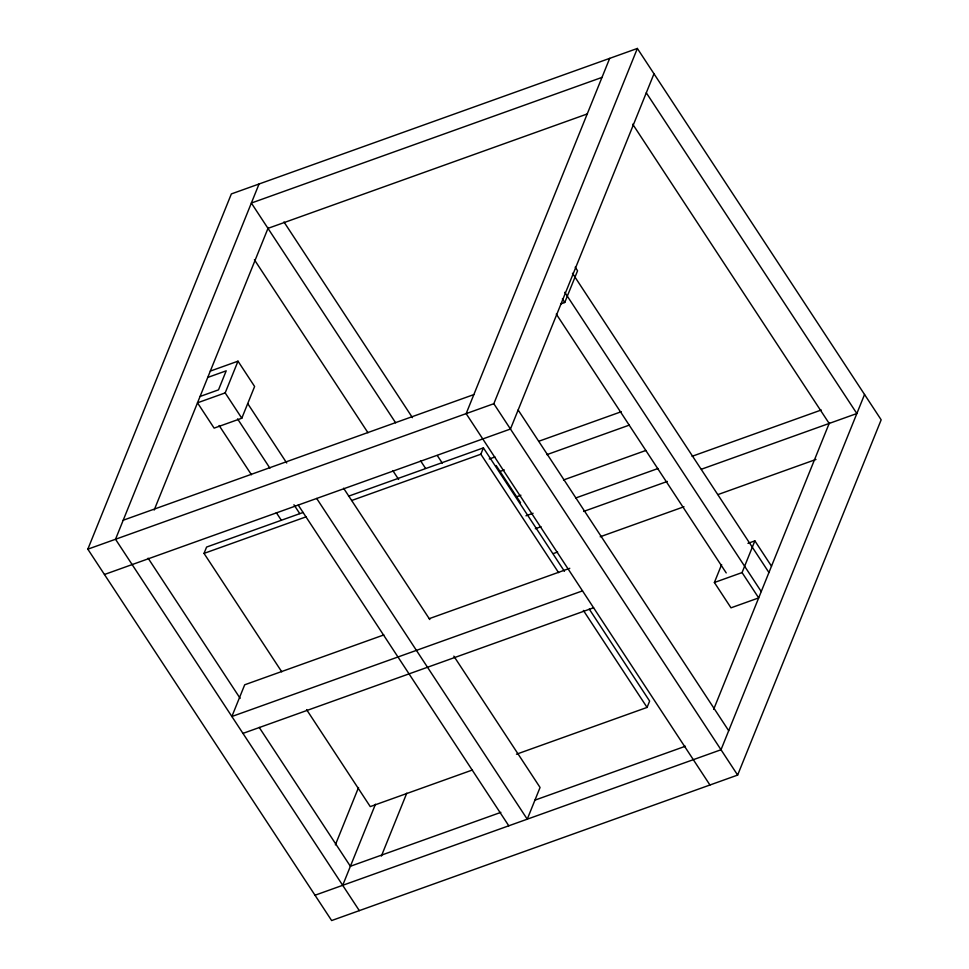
<?xml version="1.0" encoding="UTF-8"?>
<svg xmlns="http://www.w3.org/2000/svg" width="969" height="969" viewBox="0 0 969 969"><rect width="100%" height="100%" fill="white"/><g stroke="black" fill="none" stroke-linecap="round" stroke-linejoin="round"><path stroke-width="1.45" d="M87.828 549.181L231.361 193.921L637.36 48.45L881.172 419.819L737.639 775.079L331.64 920.55L87.828 549.181L493.827 403.71L637.36 48.45M259.05 184.001L115.517 539.261L359.317 910.63M154.18 510.033L268.328 227.509M225.183 392.893L237.999 361.171L254.617 386.498L241.802 418.22L214.125 428.128L197.494 402.813L225.183 392.893L241.802 418.22M281.761 671.82L204.023 553.396L206.591 547.061L303.115 512.468M609.683 58.37L466.15 413.63L709.95 784.999M351.662 500.501L480.842 454.219L483.41 447.872L564.455 571.322M335.359 844.883L358.53 787.531M653.99 73.765L510.457 429.025L104.458 574.496M560.603 303.987L564.757 302.498L577.572 270.775L575.198 267.165M342.699 885.315L375.475 804.185M381.362 856.087L406.786 793.139M516.477 754.209L647.074 707.418L649.63 701.071L589.261 609.113M771.506 566.187L754.875 540.872L742.06 572.582L758.691 597.909L731.001 607.829L714.383 582.502L721.626 564.576M713.668 709.32L829.512 422.605M864.542 394.504L721.009 749.752L315.01 895.235M601.991 77.399L251.359 203.042L395.643 422.811M267.977 228.357L587.384 113.906M210.309 371.091L237.999 361.171M207.754 377.438L226.201 370.824L218.51 389.853L200.062 396.466M123.208 520.232L473.841 394.589M348.549 496.189L483.41 447.872M204.023 553.396L306.24 516.78M489.26 459.015L494.941 456.98M538.946 441.21L621.274 411.716M500.028 471.443L504.28 469.917M546.867 454.655L629.208 425.149M516.647 496.758L520.91 495.232M563.498 479.97L645.826 450.476M525.973 515.811L533.071 513.267M575.659 498.005L657.999 468.512M692.072 456.302L821.252 410.008M535.324 528.735L541.005 526.7M583.592 511.45L667.338 481.436M701.411 469.226L856.85 413.533L646.299 92.806M553.36 553.553L557.623 552.027M600.211 536.765L683.969 506.751M718.029 494.553L815.983 459.451M383.809 634.937L244.697 684.792L231.87 716.503L582.514 590.872M429.231 618.658L569.772 568.306M747.959 543.343L754.875 540.872M242.953 733.388L593.585 607.757M714.383 582.502L742.06 572.582M472.46 769.98L370.255 806.608L306.579 709.611M500.864 812.361L350.378 866.274L259.195 727.38M534.924 800.152L685.398 746.239M632.709 124.189L829.173 423.453M572.473 273.27L768.938 572.534M564.782 292.299L761.246 591.562M562.383 298.876L564.757 302.498M556.279 314.065L726.217 572.921M518.149 409.996L728.7 730.723M493.827 403.71L737.639 775.079M496.152 465.532L520.523 502.669M480.842 454.219L558.58 572.631M583.386 610.422L647.074 707.418M283.965 221.949L412.455 417.675M437.322 455.551L442.288 463.134M420.51 460.699L425.488 468.269M254.399 259.74L367.966 432.731M392.833 470.619L398.634 479.449M343.595 488.206L429.8 619.53M453.843 656.146L540.06 787.47L527.245 819.193L316.681 498.454M247.761 403.661L286.715 463M298.222 505.067L508.786 825.794M237.575 418.899L269.915 468.148M293.946 504.764L299.748 513.606M219.127 425.512L251.455 474.762M276.322 512.637L281.301 520.22M148.112 558.18L240.13 698.334"/></g></svg>
